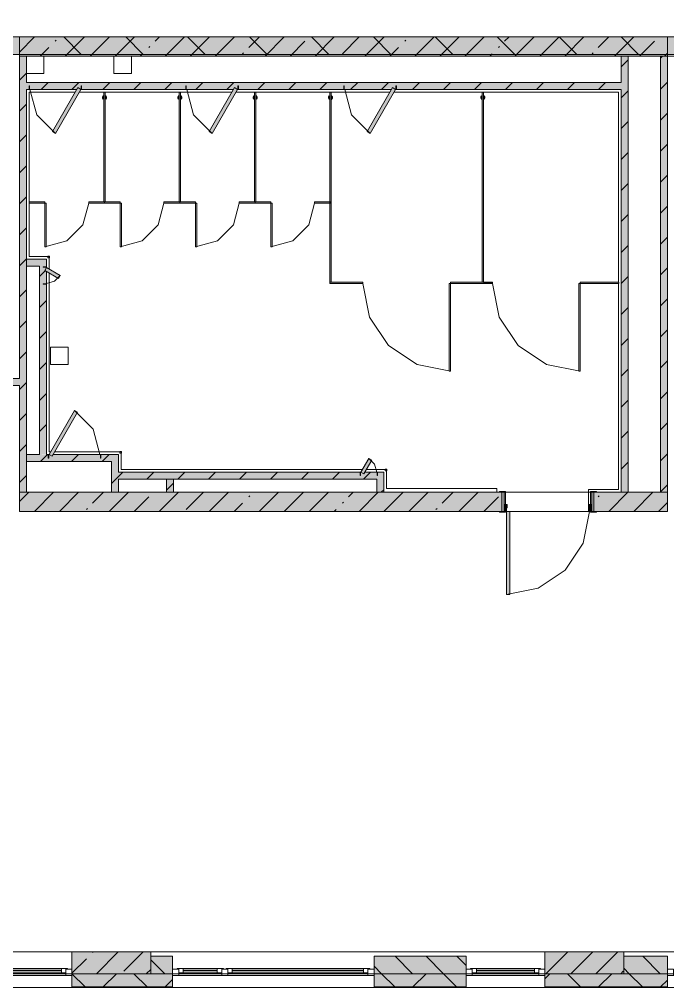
# Model space of a CAD drawing. Header units: millimetres. Extents: x -3817 to 677485, y -22715 to 103890.
# Drawn here: x 21412.5 to 21470.8, y -19605.9 to -19518.8 of the extents above; entities that cross this region are included whole.
import ezdxf

# ---------------------------------------------------------------- set-up
doc = ezdxf.new("R2010")
doc.units = ezdxf.units.MM
doc.layers.add('PDF _Геометрия', color=7, linetype='Continuous', true_color=0x1d1d1d)
doc.layers.add('PDF _Сплошная заливка', color=7, linetype='Continuous', true_color=0xffffff)

msp = doc.modelspace()

# ---------------------------------------------------------------- hatches: boundary and pattern name
at = {"layer": 'PDF _Сплошная заливка', "transparency": 33554559}
h = msp.add_hatch(color=256, dxfattribs=at)
h.paths.add_polyline_path([(21485.553, -19521.986), (21485.553, -19520.411), (21406.973, -19520.411), (21406.973, -19521.986), (21478.116, -19521.986)], flags=0)
h.paths.add_polyline_path([(21397.682, -19521.986), (21399.1, -19521.986), (21399.1, -19520.411), (21393.745, -19520.411), (21393.745, -19521.986)], flags=0)
for points in [[(21448.754, -19522.144), (21470.751, -19522.144), (21470.751, -19520.411), (21412.485, -19520.411), (21412.485, -19522.144), (21419.392, -19522.144)], [(21466.578, -19561.355), (21467.207, -19561.355), (21467.207, -19522.144), (21466.578, -19522.144), (21466.578, -19557.953)], [(21448.754, -19525.136), (21466.578, -19525.136), (21466.578, -19524.506), (21413.115, -19524.506), (21413.115, -19525.136), (21417.641, -19525.136), (21417.732, -19524.978), (21418.083, -19525.136), (21431.727, -19525.136), (21431.818, -19524.978), (21432.169, -19525.136), (21445.971, -19525.081), (21446.03, -19524.978), (21446.381, -19525.136)], [(21414.296, -19541.041), (21414.926, -19541.041), (21414.926, -19540.411), (21413.115, -19540.411), (21413.115, -19541.041)], [(21414.296, -19557.969), (21414.926, -19557.953), (21414.926, -19541.522), (21414.768, -19541.431), (21414.926, -19541.041), (21414.296, -19541.041), (21414.296, -19557.953)], [(21420.752, -19558.599), (21420.752, -19557.969), (21415.526, -19557.969), (21415.435, -19558.127), (21415.083, -19557.969), (21413.115, -19557.969), (21413.115, -19558.599), (21419.808, -19558.599)], [(21420.752, -19561.355), (21421.382, -19561.355), (21421.382, -19557.969), (21420.752, -19557.969), (21420.752, -19558.599)], [(21434.073, -19560.174), (21444.61, -19560.174), (21444.61, -19559.544), (21443.556, -19559.544), (21443.465, -19559.701), (21443.192, -19559.544), (21421.382, -19559.544), (21421.382, -19560.174)], [(21424.296, -19604.66), (21424.296, -19602.692), (21417.209, -19602.692), (21417.209, -19604.66), (21419.392, -19604.66)], [(21466.814, -19604.66), (21466.814, -19602.692), (21459.727, -19602.692), (21459.727, -19604.66), (21463.435, -19604.66)]]:
    msp.add_hatch(color=256, dxfattribs=at).paths.add_polyline_path(points)
h = msp.add_hatch(color=256, dxfattribs=at)
h.paths.add_polyline_path([(21407.21, -19551.749), (21412.485, -19551.749), (21412.485, -19551.119), (21406.973, -19551.119), (21406.973, -19551.749)], flags=0)
h.paths.add_polyline_path([(21395.32, -19551.749), (21399.493, -19551.749), (21399.493, -19551.119), (21395.32, -19551.119)], flags=0)
h = msp.add_hatch(color=256, dxfattribs=at)
h.paths.add_polyline_path([(21455.869, -19563.087), (21455.869, -19561.355), (21412.485, -19561.355), (21412.485, -19563.087), (21455.633, -19563.087)], flags=0)
h.paths.add_polyline_path([(21470.751, -19563.087), (21470.751, -19561.355), (21464.137, -19561.355), (21464.137, -19563.087), (21464.373, -19563.087)], flags=0)
h = msp.add_hatch(color=256, dxfattribs=at)
h.paths.add_polyline_path([(21470.751, -19604.66), (21470.751, -19603.086), (21466.814, -19603.086), (21466.814, -19604.66)], flags=0)
h.paths.add_polyline_path([(21452.641, -19604.66), (21452.641, -19603.086), (21444.374, -19603.086), (21444.374, -19604.66), (21448.754, -19604.66)], flags=0)
h.paths.add_polyline_path([(21485.457, -19604.66), (21487.285, -19604.66), (21487.285, -19603.086), (21484.923, -19603.086), (21484.923, -19604.66)], flags=0)
h.paths.add_polyline_path([(21388.864, -19604.66), (21395.95, -19604.66), (21395.95, -19603.086), (21388.864, -19603.086)], flags=0)
h.paths.add_polyline_path([(21360.668, -19604.66), (21367.605, -19604.66), (21367.605, -19603.086), (21359.337, -19603.086), (21359.337, -19604.66)], flags=0)
h.paths.add_polyline_path([(21341.228, -19604.66), (21341.228, -19603.086), (21339.259, -19603.086), (21339.259, -19604.66)], flags=0)
h.paths.add_polyline_path([(21403.036, -19604.66), (21410.123, -19604.66), (21410.123, -19603.086), (21403.036, -19603.086)], flags=0)
h.paths.add_polyline_path([(21426.264, -19604.66), (21426.264, -19603.086), (21424.296, -19603.086), (21424.296, -19604.66)], flags=0)
h.paths.add_polyline_path([(21331.306, -19604.66), (21332.173, -19604.66), (21332.173, -19603.086), (21325.086, -19603.086), (21325.086, -19604.66)], flags=0)
h.paths.add_polyline_path([(21295.56, -19604.66), (21303.827, -19604.66), (21303.827, -19603.086), (21295.56, -19603.086)], flags=0)
h.paths.add_polyline_path([(21255.01, -19604.66), (21261.309, -19604.66), (21261.309, -19603.086), (21255.01, -19603.086)], flags=0)
h.paths.add_polyline_path([(21275.482, -19604.66), (21277.45, -19604.66), (21277.45, -19603.086), (21275.482, -19603.086), (21275.482, -19603.428)], flags=0)
h = msp.add_hatch(color=256, dxfattribs=at)
h.paths.add_polyline_path([(21487.285, -19605.841), (21487.285, -19604.66), (21477.837, -19604.66), (21477.837, -19605.841), (21485.457, -19605.841)], flags=0)
h.paths.add_polyline_path([(21507.478, -19605.841), (21516.025, -19605.841), (21516.025, -19604.66), (21505.395, -19604.66), (21505.395, -19605.841)], flags=0)
h.paths.add_polyline_path([(21404.711, -19605.841), (21410.123, -19605.841), (21410.123, -19604.66), (21403.036, -19604.66), (21403.036, -19605.841)], flags=0)
h.paths.add_polyline_path([(21417.209, -19605.841), (21426.264, -19605.841), (21426.264, -19604.66), (21417.209, -19604.66)], flags=0)
h.paths.add_polyline_path([(21463.435, -19605.841), (21470.751, -19605.841), (21470.751, -19604.66), (21459.727, -19604.66), (21459.727, -19605.841)], flags=0)
h.paths.add_polyline_path([(21393.701, -19605.841), (21395.95, -19605.841), (21395.95, -19604.66), (21388.864, -19604.66), (21388.864, -19605.841), (21390.03, -19605.841)], flags=0)
h.paths.add_polyline_path([(21444.374, -19605.841), (21452.641, -19605.841), (21452.641, -19604.66), (21444.374, -19604.66)], flags=0)
h.paths.add_polyline_path([(21367.605, -19605.841), (21367.605, -19604.66), (21359.337, -19604.66), (21359.337, -19605.841), (21360.668, -19605.841)], flags=0)
h.paths.add_polyline_path([(21316.625, -19605.841), (21318, -19605.841), (21318, -19604.66), (21310.914, -19604.66), (21310.914, -19605.841)], flags=0)
h.paths.add_polyline_path([(21375.349, -19605.841), (21381.777, -19605.841), (21381.777, -19604.66), (21374.691, -19604.66), (21374.691, -19605.841)], flags=0)
h.paths.add_polyline_path([(21341.228, -19605.841), (21341.228, -19604.66), (21325.086, -19604.66), (21325.086, -19605.841), (21338.647, -19605.841)], flags=0)
h.paths.add_polyline_path([(21301.944, -19605.841), (21303.827, -19605.841), (21303.827, -19604.66), (21295.56, -19604.66), (21295.56, -19605.841)], flags=0)
h.paths.add_polyline_path([(21268.396, -19605.841), (21277.45, -19605.841), (21277.45, -19604.66), (21268.396, -19604.66)], flags=0)
h.paths.add_polyline_path([(21243.22, -19605.841), (21247.924, -19605.841), (21247.924, -19604.66), (21233.594, -19604.66), (21233.594, -19605.841)], flags=0)
h.paths.add_polyline_path([(21261.309, -19605.841), (21261.309, -19604.66), (21255.01, -19604.66), (21255.01, -19605.841), (21257.901, -19605.841)], flags=0)

# ---------------------------------------------------------------- linework, layer by layer
at = {"layer": 'PDF _Геометрия', "color": 253, "lineweight": 9, "true_color": 0xaaaaaa}
for points in [[(21407.21, -19520.411), (21485.388, -19520.411), (21485.388, -19518.837), (21485.388, -19520.411)], [(21407.21, -19551.119), (21412.485, -19551.119), (21412.485, -19521.986), (21407.21, -19521.986)], [(21499.49, -19521.642), (21499.49, -19522.144), (21470.751, -19522.144), (21470.751, -19563.087), (21464.373, -19563.087)], [(21470.751, -19522.144), (21485.553, -19522.144)], [(21413.438, -19525.136), (21414.049, -19527.419), (21415.721, -19529.09)], [(21427.524, -19525.136), (21428.136, -19527.419), (21429.807, -19529.09)], [(21441.736, -19525.136), (21442.348, -19527.419), (21444.019, -19529.09)], [(21414.926, -19542.576), (21415.634, -19542.386), (21416.153, -19541.867)], [(21463.822, -19563.087), (21456.578, -19563.087), (21463.664, -19563.087), (21463.664, -19561.111), (21466.333, -19561.111), (21466.333, -19542.592), (21466.333, -19561.111), (21463.664, -19561.111), (21463.664, -19561.355)], [(21455.397, -19563.087), (21455.633, -19563.087), (21412.485, -19563.087), (21412.485, -19551.749), (21407.21, -19551.749)], [(21419.729, -19557.969), (21419.117, -19555.686), (21417.445, -19554.014)], [(21444.61, -19559.544), (21444.42, -19558.835), (21443.901, -19558.316)], [(21463.743, -19563.087), (21463.174, -19565.95), (21461.552, -19568.376), (21459.125, -19569.998), (21456.263, -19570.567)], [(21417.209, -19602.692), (21424.296, -19602.692)], [(21459.727, -19602.692), (21466.814, -19602.692)]]:
    msp.add_lwpolyline(points, dxfattribs=at)
at = {"layer": 'PDF _Геометрия', "color": 7, "lineweight": 9}
for points in [[(21485.553, -19519.27), (21485.553, -19520.411), (21418.083, -19520.411), (21413.359, -19520.411), (21407.21, -19520.411)], [(21407.21, -19521.986), (21413.359, -19521.986), (21418.083, -19521.986), (21485.553, -19521.986), (21485.553, -19522.144), (21487.285, -19522.144), (21487.285, -19519.27)], [(21412.485, -19522.144), (21412.485, -19520.411), (21413.359, -19520.411), (21418.083, -19520.411), (21470.751, -19520.411), (21470.751, -19522.144), (21418.083, -19522.144), (21413.359, -19522.144), (21413.115, -19522.144), (21412.485, -19522.144), (21412.485, -19551.119), (21407.21, -19551.119)], [(21412.485, -19521.78), (21413.854, -19520.411)], [(21418.048, -19521.986), (21416.474, -19520.411)], [(21416.611, -19522.144), (21418.344, -19520.411)], [(21418.856, -19522.144), (21420.589, -19520.411)], [(21421.101, -19522.144), (21422.834, -19520.411)], [(21423.616, -19521.986), (21422.041, -19520.411)], [(21424.681, -19520.809), (21425.079, -19520.411)], [(21425.591, -19522.144), (21427.324, -19520.411)], [(21429.183, -19521.986), (21427.609, -19520.411)], [(21427.836, -19522.144), (21429.569, -19520.411)], [(21430.081, -19522.144), (21431.814, -19520.411)], [(21433.1, -19521.37), (21434.059, -19520.411)], [(21434.751, -19521.986), (21433.176, -19520.411)], [(21434.571, -19522.144), (21436.303, -19520.411)], [(21440.319, -19521.986), (21438.744, -19520.411)], [(21439.061, -19522.144), (21440.793, -19520.411)], [(21441.519, -19521.931), (21443.038, -19520.411)], [(21443.551, -19522.144), (21445.283, -19520.411)], [(21445.886, -19521.986), (21444.311, -19520.411)], [(21448.041, -19522.144), (21449.773, -19520.411)], [(21451.454, -19521.986), (21449.879, -19520.411)], [(21450.286, -19522.144), (21452.018, -19520.411)], [(21452.531, -19522.144), (21454.263, -19520.411)], [(21457.021, -19521.986), (21455.447, -19520.411)], [(21456.111, -19520.809), (21456.508, -19520.411)], [(21457.021, -19522.144), (21458.753, -19520.411)], [(21459.266, -19522.144), (21460.998, -19520.411)], [(21462.589, -19521.986), (21461.014, -19520.411)], [(21461.511, -19522.144), (21463.243, -19520.411)], [(21464.53, -19521.37), (21465.488, -19520.411)], [(21466.001, -19522.144), (21467.733, -19520.411)], [(21468.157, -19521.986), (21466.582, -19520.411)], [(21414.366, -19522.144), (21415.14, -19521.37)], [(21415.701, -19520.809), (21415.795, -19520.715)], [(21424.12, -19521.37), (21424.213, -19521.276)], [(21436.816, -19522.144), (21438.151, -19520.809)], [(21445.796, -19522.144), (21446.57, -19521.37)], [(21447.131, -19520.809), (21447.225, -19520.715)], [(21455.55, -19521.37), (21455.643, -19521.276)], [(21468.246, -19522.144), (21469.581, -19520.809)], [(21446.381, -19525.136), (21466.578, -19525.136), (21466.578, -19561.355), (21467.207, -19561.355), (21467.207, -19522.144), (21466.578, -19522.144), (21466.578, -19524.506), (21446.381, -19524.506), (21441.657, -19524.506), (21432.169, -19524.506), (21427.445, -19524.506), (21418.083, -19524.506), (21413.359, -19524.506), (21413.115, -19524.506), (21413.115, -19522.144), (21413.115, -19523.718)], [(21414.69, -19522.144), (21413.359, -19522.144)], [(21422.563, -19522.144), (21420.989, -19522.144)], [(21423.346, -19522.144), (21423.559, -19521.931)], [(21432.539, -19521.931), (21432.632, -19521.838)], [(21454.776, -19522.144), (21454.989, -19521.931)], [(21463.969, -19521.931), (21464.062, -19521.838)], [(21470.121, -19522.336), (21470.313, -19522.144)], [(21470.491, -19522.144), (21470.751, -19521.884)], [(21466.578, -19523.095), (21467.207, -19522.466)], [(21412.485, -19524.296), (21413.115, -19523.666)], [(21414.429, -19525.136), (21415.059, -19524.506)], [(21417.213, -19525.136), (21417.843, -19524.506)], [(21419.997, -19525.136), (21420.627, -19524.506)], [(21422.781, -19525.136), (21423.41, -19524.506)], [(21425.564, -19525.136), (21426.194, -19524.506)], [(21428.348, -19525.136), (21428.978, -19524.506)], [(21431.132, -19525.136), (21431.762, -19524.506)], [(21433.916, -19525.136), (21434.546, -19524.506)], [(21436.699, -19525.136), (21437.329, -19524.506)], [(21439.483, -19525.136), (21440.113, -19524.506)], [(21442.267, -19525.136), (21442.897, -19524.506)], [(21445.051, -19525.136), (21445.681, -19524.506)], [(21447.835, -19525.136), (21448.465, -19524.506)], [(21450.618, -19525.136), (21451.248, -19524.506)], [(21453.402, -19525.136), (21454.032, -19524.506)], [(21456.186, -19525.136), (21456.816, -19524.506)], [(21458.97, -19525.136), (21459.6, -19524.506)], [(21461.754, -19525.136), (21462.383, -19524.506)], [(21464.537, -19525.136), (21465.167, -19524.506)], [(21470.121, -19525.12), (21470.751, -19524.49)], [(21407.21, -19551.749), (21412.485, -19551.749), (21412.485, -19561.355), (21413.115, -19561.355), (21413.115, -19525.136), (21413.359, -19525.136), (21417.641, -19525.136)], [(21418.083, -19525.136), (21427.445, -19525.136), (21431.727, -19525.136)], [(21420.016, -19525.693), (21419.946, -19525.79), (21419.946, -19525.91), (21420.016, -19526.006)], [(21420.046, -19525.766), (21420.012, -19525.85), (21420.046, -19525.934)], [(21420.214, -19525.934), (21420.249, -19525.85), (21420.214, -19525.766)], [(21420.244, -19526.006), (21420.315, -19525.91), (21420.315, -19525.79), (21420.244, -19525.693)], [(21426.788, -19525.693), (21426.717, -19525.79), (21426.717, -19525.91), (21426.788, -19526.006)], [(21426.818, -19525.766), (21426.783, -19525.85), (21426.818, -19525.934)], [(21426.986, -19525.934), (21427.02, -19525.85), (21426.986, -19525.766)], [(21427.016, -19526.006), (21427.086, -19525.91), (21427.086, -19525.79), (21427.016, -19525.693)], [(21432.169, -19525.136), (21441.657, -19525.136), (21445.939, -19525.136)], [(21433.559, -19525.693), (21433.489, -19525.79), (21433.489, -19525.91), (21433.559, -19526.006)], [(21433.589, -19525.766), (21433.554, -19525.85), (21433.589, -19525.934)], [(21433.757, -19525.934), (21433.792, -19525.85), (21433.757, -19525.766)], [(21433.787, -19526.006), (21433.857, -19525.91), (21433.857, -19525.79), (21433.787, -19525.693)], [(21440.331, -19525.717), (21440.26, -19525.814), (21440.26, -19525.934), (21440.331, -19526.031)], [(21440.361, -19525.79), (21440.326, -19525.874), (21440.361, -19525.958)], [(21440.528, -19525.958), (21440.563, -19525.874), (21440.528, -19525.79)], [(21440.558, -19526.031), (21440.629, -19525.934), (21440.629, -19525.814), (21440.558, -19525.717)], [(21454.035, -19525.717), (21453.965, -19525.814), (21453.965, -19525.934), (21454.035, -19526.031)], [(21454.065, -19525.79), (21454.03, -19525.874), (21454.065, -19525.958)], [(21454.233, -19525.958), (21454.267, -19525.874), (21454.233, -19525.79)], [(21454.263, -19526.031), (21454.333, -19525.934), (21454.333, -19525.814), (21454.263, -19525.717)], [(21466.578, -19525.879), (21467.207, -19525.249)], [(21412.485, -19527.08), (21413.115, -19526.45)], [(21470.121, -19527.904), (21470.751, -19527.274)], [(21466.578, -19528.663), (21467.207, -19528.033)], [(21412.485, -19529.864), (21413.115, -19529.234)], [(21470.121, -19530.687), (21470.751, -19530.057)], [(21466.578, -19531.447), (21467.207, -19530.817)], [(21412.485, -19532.647), (21413.115, -19532.018)], [(21466.578, -19534.231), (21467.207, -19533.601)], [(21470.121, -19533.471), (21470.751, -19532.841)], [(21412.485, -19535.431), (21413.115, -19534.801)], [(21414.776, -19539.293), (21414.776, -19535.356), (21414.902, -19535.356), (21414.902, -19539.293), (21414.776, -19539.293), (21416.745, -19538.765), (21418.186, -19537.324), (21418.713, -19535.356)], [(21421.548, -19539.293), (21421.548, -19535.356), (21421.674, -19535.356), (21421.674, -19539.293), (21421.548, -19539.293), (21423.516, -19538.765), (21424.957, -19537.324), (21425.484, -19535.356)], [(21428.319, -19539.293), (21428.319, -19535.356), (21428.445, -19535.356), (21428.445, -19539.293), (21428.319, -19539.293), (21430.287, -19538.765), (21431.728, -19537.324), (21432.256, -19535.356)], [(21435.09, -19539.293), (21435.09, -19535.356), (21435.216, -19535.356), (21435.216, -19539.293), (21435.09, -19539.293), (21437.059, -19538.765), (21438.5, -19537.324), (21439.027, -19535.356)], [(21470.121, -19536.255), (21470.751, -19535.625)], [(21466.578, -19537.014), (21467.207, -19536.384)], [(21412.485, -19538.215), (21413.115, -19537.585)], [(21470.121, -19539.039), (21470.751, -19538.409)], [(21466.578, -19539.798), (21467.207, -19539.168)], [(21412.485, -19540.999), (21413.115, -19540.369)], [(21414.926, -19541.159), (21414.926, -19541.041), (21414.926, -19540.411), (21413.115, -19540.411), (21413.115, -19541.041), (21414.296, -19541.041), (21414.296, -19557.969), (21413.115, -19557.969), (21413.115, -19558.599), (21415.083, -19558.599), (21419.808, -19558.599), (21420.752, -19558.599), (21420.752, -19561.355), (21421.382, -19561.355), (21421.382, -19560.174), (21444.61, -19560.174), (21444.61, -19561.355), (21445.24, -19561.355), (21445.24, -19559.544), (21444.61, -19559.544), (21443.556, -19559.544), (21444.61, -19559.544)], [(21414.296, -19542.655), (21414.296, -19541.08)], [(21414.296, -19541.972), (21414.811, -19541.456)], [(21470.121, -19541.822), (21470.751, -19541.193)], [(21415.083, -19557.969), (21414.926, -19557.969), (21414.926, -19541.522), (21414.926, -19542.655)], [(21466.578, -19542.582), (21467.207, -19541.952)], [(21412.485, -19543.783), (21413.115, -19543.153)], [(21443.374, -19542.592), (21443.973, -19545.605), (21445.68, -19548.159), (21448.234, -19549.866), (21451.247, -19550.465), (21451.121, -19550.465), (21451.121, -19542.592), (21451.247, -19542.592), (21451.247, -19550.465)], [(21455.027, -19542.592), (21455.626, -19545.605), (21457.333, -19548.159), (21459.887, -19549.866), (21462.9, -19550.465), (21462.774, -19550.465), (21462.774, -19542.592), (21462.9, -19542.592), (21462.9, -19550.465)], [(21470.121, -19544.606), (21470.751, -19543.976)], [(21414.296, -19544.755), (21414.926, -19544.125)], [(21466.578, -19545.366), (21467.207, -19544.736)], [(21412.485, -19546.566), (21413.115, -19545.936)], [(21414.296, -19547.539), (21414.926, -19546.909)], [(21466.578, -19548.149), (21467.207, -19547.52)], [(21470.121, -19547.39), (21470.751, -19546.76)], [(21412.485, -19549.35), (21413.115, -19548.72)], [(21414.296, -19550.323), (21414.926, -19549.693)], [(21470.121, -19550.174), (21470.751, -19549.544)], [(21466.578, -19550.933), (21467.207, -19550.303)], [(21412.485, -19552.134), (21413.115, -19551.504)], [(21414.296, -19553.107), (21414.926, -19552.477)], [(21470.121, -19552.958), (21470.751, -19552.328)], [(21466.578, -19553.717), (21467.207, -19553.087)], [(21412.485, -19554.918), (21413.115, -19554.288)], [(21414.296, -19555.891), (21414.926, -19555.261)], [(21470.121, -19555.741), (21470.751, -19555.112)], [(21466.578, -19556.501), (21467.207, -19555.871)], [(21412.485, -19557.701), (21413.115, -19557.072)], [(21414.371, -19558.599), (21415.001, -19557.969)], [(21443.192, -19559.544), (21421.382, -19559.544), (21421.382, -19557.969), (21420.752, -19557.969), (21419.808, -19557.969), (21415.526, -19557.969)], [(21417.155, -19558.599), (21417.785, -19557.969)], [(21419.939, -19558.599), (21420.569, -19557.969)], [(21470.121, -19558.525), (21470.751, -19557.895)], [(21466.578, -19559.285), (21467.207, -19558.655)], [(21420.752, -19560.569), (21421.382, -19559.939), (21421.778, -19559.544)], [(21423.932, -19560.174), (21424.562, -19559.544)], [(21426.715, -19560.174), (21427.345, -19559.544)], [(21429.499, -19560.174), (21430.129, -19559.544)], [(21432.283, -19560.174), (21432.913, -19559.544)], [(21435.067, -19560.174), (21435.697, -19559.544)], [(21437.851, -19560.174), (21438.48, -19559.544)], [(21440.634, -19560.174), (21441.264, -19559.544)], [(21443.418, -19560.174), (21444.048, -19559.544)], [(21412.485, -19560.485), (21413.115, -19559.855)], [(21425.713, -19561.176), (21426.343, -19560.546)], [(21444.61, -19560.174), (21443.114, -19560.174)], [(21412.485, -19562.19), (21413.32, -19561.355)], [(21412.485, -19561.355), (21412.485, -19563.087), (21455.633, -19563.087)], [(21455.633, -19561.355), (21413.115, -19561.355)], [(21413.833, -19563.087), (21415.565, -19561.355)], [(21416.078, -19563.087), (21417.81, -19561.355)], [(21419.069, -19562.341), (21420.055, -19561.355)], [(21420.568, -19563.087), (21422.3, -19561.355)], [(21425.058, -19563.087), (21426.79, -19561.355)], [(21427.488, -19562.902), (21429.035, -19561.355)], [(21429.548, -19563.087), (21431.28, -19561.355)], [(21434.038, -19563.087), (21435.77, -19561.355)], [(21436.283, -19563.087), (21438.015, -19561.355)], [(21438.528, -19563.087), (21440.26, -19561.355)], [(21442.08, -19561.779), (21442.505, -19561.355)], [(21443.018, -19563.087), (21444.75, -19561.355)], [(21445.021, -19561.355), (21445.24, -19561.136)], [(21445.262, -19563.087), (21446.995, -19561.355)], [(21447.507, -19563.087), (21449.24, -19561.355)], [(21450.499, -19562.341), (21451.485, -19561.355)], [(21451.997, -19563.087), (21453.73, -19561.355)], [(21455.869, -19563.087), (21455.869, -19561.355)], [(21456.184, -19561.355), (21463.822, -19561.355)], [(21464.137, -19561.355), (21464.137, -19563.087)], [(21464.373, -19563.087), (21470.751, -19563.087), (21470.751, -19561.355), (21470.121, -19561.355), (21467.207, -19561.355)], [(21466.578, -19561.355), (21464.373, -19561.355)], [(21465.467, -19563.087), (21467.2, -19561.355)], [(21467.712, -19563.087), (21469.445, -19561.355)], [(21470.121, -19561.309), (21470.751, -19560.679)], [(21422.813, -19563.087), (21424.12, -19561.779)], [(21431.793, -19563.087), (21432.539, -19562.341)], [(21433.1, -19561.779), (21433.193, -19561.686)], [(21441.519, -19562.341), (21441.612, -19562.247)], [(21454.242, -19563.087), (21455.55, -19561.779)], [(21464.53, -19561.779), (21464.623, -19561.686)], [(21469.957, -19563.087), (21470.751, -19562.294)], [(21418.508, -19562.902), (21418.601, -19562.809)], [(21440.773, -19563.087), (21440.958, -19562.902)], [(21449.937, -19562.902), (21450.031, -19562.809)], [(21463.822, -19563.087), (21456.578, -19563.087)], [(21503.033, -19605.904), (21505.395, -19605.904), (21505.395, -19604.66), (21487.285, -19604.66), (21505.395, -19604.66), (21505.395, -19602.692), (21395.486, -19602.692), (21395.478, -19602.692), (21395.32, -19602.692)], [(21406.186, -19605.904), (21410.123, -19605.904), (21406.186, -19605.904), (21410.123, -19605.904), (21410.123, -19604.66), (21410.123, -19603.086), (21403.036, -19603.086), (21403.036, -19604.66), (21410.123, -19604.66), (21410.123, -19605.904), (21403.036, -19605.904), (21403.036, -19604.66), (21410.123, -19604.66), (21417.209, -19604.66), (21410.123, -19604.66)], [(21426.264, -19605.904), (21444.374, -19605.904), (21444.374, -19604.66), (21426.264, -19604.66), (21424.296, -19604.66), (21426.264, -19604.66), (21426.264, -19605.904), (21417.209, -19605.904), (21417.209, -19604.66), (21424.296, -19604.66), (21424.296, -19603.086), (21426.264, -19603.086), (21426.264, -19604.66), (21426.264, -19605.904), (21428.626, -19605.904)], [(21417.209, -19604.61), (21418.508, -19603.312)], [(21419.069, -19602.75), (21419.128, -19602.692)], [(21419.404, -19604.66), (21421.373, -19602.692)], [(21421.875, -19604.434), (21423.617, -19602.692)], [(21448.704, -19605.904), (21452.641, -19605.904), (21448.704, -19605.904), (21452.641, -19605.904), (21452.641, -19604.66), (21452.641, -19603.086), (21444.374, -19603.086), (21444.374, -19604.66), (21452.641, -19604.66), (21452.641, -19605.904), (21444.374, -19605.904), (21444.374, -19604.66), (21452.641, -19604.66), (21459.727, -19604.66), (21452.641, -19604.66)], [(21447.831, -19604.66), (21446.256, -19603.086)], [(21451.795, -19605.841), (21450.614, -19604.66), (21449.04, -19603.086)], [(21452.641, -19603.903), (21451.823, -19603.086)], [(21459.814, -19604.66), (21461.782, -19602.692)], [(21462.059, -19604.66), (21464.027, -19602.692)], [(21464.304, -19604.66), (21466.272, -19602.692)], [(21470.101, -19604.66), (21468.526, -19603.086)], [(21410.516, -19604.172), (21416.815, -19604.172)], [(21416.264, -19604.172), (21416.264, -19604.566)], [(21425.56, -19604.66), (21424.296, -19603.396)], [(21426.658, -19604.172), (21430.831, -19604.172)], [(21427.209, -19604.172), (21427.209, -19604.566)], [(21430.28, -19604.172), (21430.28, -19604.566)], [(21431.067, -19604.172), (21443.98, -19604.172)], [(21431.618, -19604.172), (21431.618, -19604.566)], [(21443.429, -19604.172), (21443.429, -19604.566)], [(21446.228, -19605.841), (21445.047, -19604.66), (21444.374, -19603.987)], [(21453.035, -19604.172), (21459.334, -19604.172)], [(21453.586, -19604.172), (21453.586, -19604.566)], [(21458.782, -19604.172), (21458.782, -19604.566)], [(21468.498, -19605.841), (21467.317, -19604.66), (21466.814, -19604.157)], [(21410.123, -19604.802), (21417.209, -19604.802)], [(21411.068, -19604.33), (21416.264, -19604.33)], [(21416.264, -19604.408), (21411.068, -19604.408)], [(21417.209, -19605.904), (21412.485, -19605.904), (21417.209, -19605.904), (21417.209, -19604.66)], [(21417.209, -19604.251), (21416.658, -19604.251)], [(21418.39, -19605.841), (21417.209, -19604.66)], [(21420.021, -19605.841), (21421.202, -19604.66)], [(21423.958, -19605.841), (21422.777, -19604.66)], [(21423.894, -19604.66), (21424.296, -19604.259)], [(21426.733, -19604.251), (21426.264, -19604.251)], [(21444.374, -19604.66), (21426.264, -19604.66)], [(21426.264, -19604.802), (21444.374, -19604.802)], [(21443.822, -19604.802), (21426.815, -19604.802)], [(21427.209, -19604.33), (21430.28, -19604.33)], [(21430.28, -19604.408), (21427.209, -19604.408)], [(21431.618, -19604.33), (21443.429, -19604.33)], [(21443.429, -19604.408), (21431.618, -19604.408)], [(21444.374, -19604.251), (21443.822, -19604.251)], [(21447.859, -19605.841), (21449.04, -19604.66)], [(21453.192, -19604.251), (21452.641, -19604.251)], [(21452.641, -19604.802), (21459.727, -19604.802)], [(21453.586, -19604.33), (21458.782, -19604.33)], [(21458.782, -19604.408), (21453.586, -19604.408)], [(21459.727, -19605.904), (21455.003, -19605.904), (21459.727, -19605.904), (21459.727, -19604.66)], [(21459.727, -19604.251), (21459.176, -19604.251)], [(21459.727, -19605.108), (21460.175, -19604.66)], [(21462.931, -19605.841), (21461.75, -19604.66)], [(21464.561, -19605.841), (21465.742, -19604.66)], [(21466.549, -19604.66), (21466.775, -19604.434)], [(21471.302, -19604.251), (21470.751, -19604.251)], [(21475.487, -19605.904), (21477.837, -19605.904), (21477.837, -19604.66), (21470.751, -19604.66), (21470.751, -19605.904), (21477.837, -19605.904)], [(21477.837, -19604.66), (21470.751, -19604.66)], [(21470.751, -19604.802), (21477.837, -19604.802)], [(21412.485, -19605.904), (21416.658, -19605.904), (21417.209, -19605.904), (21410.123, -19605.904)], [(21417.209, -19605.841), (21426.264, -19605.841)], [(21417.209, -19605.865), (21426.264, -19605.865)], [(21425.588, -19605.841), (21426.264, -19605.166)], [(21430.988, -19605.904), (21433.35, -19605.904)], [(21446.342, -19605.904), (21442.169, -19605.904), (21441.618, -19605.904), (21446.342, -19605.904), (21441.618, -19605.904)], [(21444.374, -19605.841), (21452.641, -19605.841)], [(21444.374, -19605.865), (21452.641, -19605.865)], [(21446.578, -19605.904), (21446.027, -19605.904)], [(21455.003, -19605.904), (21459.176, -19605.904), (21459.727, -19605.904), (21452.641, -19605.904)], [(21459.727, -19605.841), (21470.751, -19605.841)], [(21459.727, -19605.865), (21470.751, -19605.865)], [(21470.129, -19605.841), (21470.751, -19605.22)]]:
    msp.add_lwpolyline(points, dxfattribs=at)
at = {"layer": 'PDF _Геометрия', "color": 253, "lineweight": 9, "true_color": 0xaaaaaa}
for points in [[(21414.69, -19522.144), (21414.69, -19523.718), (21413.115, -19523.718), (21413.115, -19522.144), (21413.115, -19523.718), (21414.69, -19523.718), (21414.69, -19522.144), (21413.359, -19522.144)], [(21422.563, -19523.718), (21422.563, -19522.144), (21420.989, -19522.144), (21420.989, -19523.718)], [(21422.563, -19522.144), (21422.563, -19523.718), (21420.989, -19523.718), (21420.989, -19522.144)], [(21413.398, -19524.821), (21413.359, -19524.821), (21413.359, -19525.136), (21413.398, -19525.136)], [(21418.044, -19524.821), (21418.044, -19525.136), (21418.083, -19525.136), (21418.083, -19524.821)], [(21427.484, -19524.821), (21427.445, -19524.821), (21427.445, -19525.136), (21427.484, -19525.136)], [(21432.13, -19524.821), (21432.13, -19525.136), (21432.169, -19525.136), (21432.169, -19524.821)], [(21441.696, -19524.821), (21441.657, -19524.821), (21441.657, -19525.136), (21441.696, -19525.136)], [(21446.342, -19524.821), (21446.342, -19525.136), (21446.381, -19525.136), (21446.381, -19524.821)], [(21415.17, -19541.3), (21415.17, -19540.167), (21413.359, -19540.167), (21413.359, -19525.38), (21417.5, -19525.38), (21413.359, -19525.38), (21413.359, -19540.167), (21415.17, -19540.167)], [(21415.721, -19529.09), (21418.004, -19525.136), (21417.732, -19524.978), (21415.448, -19528.933)], [(21417.863, -19525.38), (21431.586, -19525.38)], [(21429.807, -19529.09), (21432.091, -19525.136), (21431.818, -19524.978), (21429.534, -19528.933)], [(21431.95, -19525.38), (21445.798, -19525.38)], [(21444.019, -19529.09), (21446.303, -19525.136), (21446.03, -19524.978), (21443.746, -19528.933)], [(21466.333, -19525.38), (21446.162, -19525.38), (21466.333, -19525.38), (21466.333, -19542.466)], [(21414.611, -19541.119), (21414.926, -19541.119), (21414.926, -19541.08), (21414.611, -19541.08)], [(21416.153, -19541.867), (21414.926, -19541.159), (21414.768, -19541.431), (21415.996, -19542.14)], [(21415.303, -19557.725), (21415.17, -19557.725), (21415.17, -19541.663), (21415.17, -19557.725)], [(21414.611, -19542.615), (21414.611, -19542.655), (21414.926, -19542.655), (21414.926, -19542.615)], [(21415.291, -19549.881), (21416.866, -19549.881), (21416.866, -19548.307), (21415.291, -19548.307)], [(21415.291, -19549.881), (21415.291, -19548.307), (21416.866, -19548.307), (21416.866, -19549.881)], [(21417.445, -19554.014), (21415.162, -19557.969), (21415.435, -19558.127), (21417.718, -19554.172)], [(21415.123, -19558.284), (21415.123, -19557.969), (21415.083, -19557.969), (21415.083, -19558.284)], [(21443.333, -19559.3), (21421.626, -19559.3), (21421.626, -19557.725), (21415.667, -19557.725), (21421.626, -19557.725), (21421.626, -19559.3)], [(21419.768, -19558.284), (21419.808, -19558.284), (21419.808, -19557.969), (21419.768, -19557.969)], [(21443.901, -19558.316), (21443.192, -19559.544), (21443.465, -19559.701), (21444.174, -19558.474)], [(21443.153, -19559.859), (21443.153, -19559.544), (21443.114, -19559.544), (21443.114, -19559.859)], [(21455.397, -19561.355), (21455.397, -19561.032), (21445.484, -19561.032), (21445.484, -19559.3), (21443.697, -19559.3), (21445.484, -19559.3), (21445.484, -19561.032), (21455.397, -19561.032)], [(21444.649, -19559.859), (21444.689, -19559.859), (21444.689, -19559.544), (21444.649, -19559.544)], [(21456.184, -19561.292), (21455.633, -19561.292), (21455.633, -19561.355), (21456.184, -19561.355)], [(21456.066, -19561.355), (21455.869, -19561.355), (21455.869, -19563.087), (21456.066, -19563.087)], [(21456.184, -19561.355), (21456.066, -19561.355), (21456.066, -19562.457), (21456.184, -19562.457)], [(21463.822, -19561.292), (21463.822, -19561.355), (21464.373, -19561.355), (21464.373, -19561.292)], [(21463.822, -19561.355), (21463.822, -19562.457), (21463.94, -19562.457), (21463.94, -19561.355)], [(21463.94, -19561.355), (21463.94, -19563.087), (21464.137, -19563.087), (21464.137, -19561.355)], [(21456.184, -19563.087), (21455.633, -19563.087), (21455.633, -19563.15), (21456.184, -19563.15)], [(21456.263, -19563.087), (21456.263, -19562.772), (21456.342, -19562.772), (21456.342, -19562.457), (21456.066, -19562.457), (21456.066, -19563.087)], [(21456.184, -19563.079), (21456.066, -19563.079), (21456.066, -19563.087), (21456.184, -19563.087)], [(21456.263, -19570.567), (21456.578, -19570.567), (21456.578, -19563.087), (21456.263, -19563.087)], [(21463.743, -19563.087), (21463.94, -19563.087), (21463.94, -19562.457), (21463.664, -19562.457), (21463.664, -19562.772), (21463.743, -19562.772)], [(21463.822, -19563.079), (21463.822, -19563.087), (21463.94, -19563.087), (21463.94, -19563.079)], [(21463.822, -19563.087), (21463.822, -19563.15), (21464.373, -19563.15), (21464.373, -19563.087)]]:
    msp.add_lwpolyline(points, close=True, dxfattribs=at)
at = {"layer": 'PDF _Геометрия', "color": 7, "lineweight": 9}
for points in [[(21470.751, -19561.355), (21470.751, -19522.144), (21470.121, -19522.144), (21470.121, -19561.355)], [(21420.032, -19525.948), (21419.992, -19525.85), (21420.032, -19525.752), (21419.992, -19525.85)], [(21420.067, -19525.749), (21420.012, -19525.839), (21420.05, -19525.937), (21420.067, -19525.95)], [(21420.067, -19525.388), (21420.067, -19535.23), (21420.193, -19535.23), (21420.193, -19525.388)], [(21420.193, -19525.95), (21420.248, -19525.86), (21420.21, -19525.762), (21420.193, -19525.749)], [(21420.228, -19525.752), (21420.269, -19525.85), (21420.228, -19525.948), (21420.269, -19525.85)], [(21426.804, -19525.948), (21426.763, -19525.85), (21426.804, -19525.752), (21426.763, -19525.85)], [(21426.839, -19525.749), (21426.784, -19525.839), (21426.822, -19525.937), (21426.839, -19525.95)], [(21426.839, -19525.388), (21426.839, -19535.23), (21426.965, -19535.23), (21426.965, -19525.388)], [(21426.965, -19525.95), (21427.02, -19525.86), (21426.982, -19525.762), (21426.965, -19525.749)], [(21427, -19525.752), (21427.04, -19525.85), (21427, -19525.948), (21427.04, -19525.85)], [(21433.575, -19525.948), (21433.535, -19525.85), (21433.575, -19525.752), (21433.535, -19525.85)], [(21433.61, -19525.749), (21433.555, -19525.839), (21433.593, -19525.937), (21433.61, -19525.95)], [(21433.61, -19525.388), (21433.61, -19535.23), (21433.736, -19535.23), (21433.736, -19525.388)], [(21433.736, -19525.95), (21433.791, -19525.86), (21433.753, -19525.762), (21433.736, -19525.749)], [(21433.771, -19525.752), (21433.812, -19525.85), (21433.771, -19525.948), (21433.812, -19525.85)], [(21440.347, -19525.972), (21440.306, -19525.874), (21440.347, -19525.776), (21440.306, -19525.874)], [(21440.382, -19525.773), (21440.326, -19525.863), (21440.364, -19525.961), (21440.382, -19525.974)], [(21440.382, -19525.38), (21440.382, -19542.466), (21440.508, -19542.466), (21440.508, -19525.38)], [(21440.508, -19525.974), (21440.563, -19525.885), (21440.525, -19525.786), (21440.508, -19525.773)], [(21440.542, -19525.776), (21440.583, -19525.874), (21440.542, -19525.972), (21440.583, -19525.874)], [(21454.051, -19525.972), (21454.01, -19525.874), (21454.051, -19525.776), (21454.01, -19525.874)], [(21454.086, -19525.773), (21454.031, -19525.863), (21454.069, -19525.961), (21454.086, -19525.974)], [(21454.086, -19525.38), (21454.086, -19542.466), (21454.212, -19542.466), (21454.212, -19525.38)], [(21454.212, -19525.974), (21454.267, -19525.885), (21454.229, -19525.786), (21454.212, -19525.773)], [(21454.247, -19525.776), (21454.287, -19525.874), (21454.247, -19525.972), (21454.287, -19525.874)], [(21413.359, -19535.356), (21414.776, -19535.356), (21414.776, -19535.23), (21413.359, -19535.23)], [(21418.713, -19535.356), (21420.13, -19535.356), (21420.13, -19535.23), (21418.713, -19535.23)], [(21420.13, -19535.356), (21421.548, -19535.356), (21421.548, -19535.23), (21420.13, -19535.23)], [(21425.484, -19535.356), (21426.902, -19535.356), (21426.902, -19535.23), (21425.484, -19535.23)], [(21426.902, -19535.356), (21428.319, -19535.356), (21428.319, -19535.23), (21426.902, -19535.23)], [(21432.256, -19535.356), (21433.673, -19535.356), (21433.673, -19535.23), (21432.256, -19535.23)], [(21433.673, -19535.356), (21435.09, -19535.356), (21435.09, -19535.23), (21433.673, -19535.23)], [(21439.027, -19535.356), (21440.445, -19535.356), (21440.445, -19535.23), (21439.027, -19535.23)], [(21415.048, -19540.131), (21415.048, -19540.285), (21415.205, -19540.285), (21415.205, -19540.131)], [(21440.382, -19542.592), (21443.374, -19542.592), (21443.374, -19542.466), (21440.382, -19542.466)], [(21451.247, -19542.592), (21454.239, -19542.592), (21454.239, -19542.466), (21451.247, -19542.466)], [(21454.239, -19542.592), (21455.027, -19542.592), (21455.027, -19542.466), (21454.239, -19542.466)], [(21462.9, -19542.592), (21466.365, -19542.592), (21466.365, -19542.466), (21462.9, -19542.466)], [(21421.504, -19557.69), (21421.504, -19557.843), (21421.662, -19557.843), (21421.662, -19557.69)], [(21445.362, -19559.272), (21445.362, -19559.426), (21445.519, -19559.426), (21445.519, -19559.272)], [(21426.343, -19561.355), (21426.343, -19560.174), (21425.713, -19560.174), (21425.713, -19561.355)], [(21424.296, -19604.66), (21424.296, -19603.086), (21424.296, -19602.692), (21417.209, -19602.692), (21417.209, -19604.66)], [(21466.814, -19604.66), (21466.814, -19603.086), (21466.814, -19602.692), (21459.727, -19602.692), (21459.727, -19604.66)], [(21466.814, -19604.66), (21470.751, -19604.66), (21470.751, -19603.086), (21466.814, -19603.086)], [(21416.815, -19604.172), (21410.516, -19604.172), (21410.516, -19604.251), (21410.674, -19604.251), (21410.674, -19604.566), (21416.658, -19604.566), (21416.658, -19604.251), (21416.815, -19604.251)], [(21430.831, -19604.172), (21426.658, -19604.172), (21426.658, -19604.251), (21426.815, -19604.251), (21426.815, -19604.566), (21430.673, -19604.566), (21430.673, -19604.251), (21430.831, -19604.251)], [(21443.98, -19604.172), (21431.067, -19604.172), (21431.067, -19604.251), (21431.224, -19604.251), (21431.224, -19604.566), (21443.822, -19604.566), (21443.822, -19604.251), (21443.98, -19604.251)], [(21459.334, -19604.172), (21453.035, -19604.172), (21453.035, -19604.251), (21453.192, -19604.251), (21453.192, -19604.566), (21459.176, -19604.566), (21459.176, -19604.251), (21459.334, -19604.251)], [(21416.658, -19604.802), (21416.658, -19604.251), (21417.209, -19604.251), (21417.209, -19604.802)], [(21426.264, -19604.802), (21426.264, -19604.251), (21426.815, -19604.251), (21426.815, -19604.802)], [(21430.673, -19604.802), (21430.673, -19604.251), (21431.224, -19604.251), (21431.224, -19604.802)], [(21430.673, -19604.251), (21431.224, -19604.251)], [(21443.822, -19604.802), (21443.822, -19604.251), (21444.374, -19604.251), (21444.374, -19604.802)], [(21452.641, -19604.802), (21452.641, -19604.251), (21453.192, -19604.251), (21453.192, -19604.802)], [(21459.176, -19604.802), (21459.176, -19604.251), (21459.727, -19604.251), (21459.727, -19604.802)], [(21466.814, -19604.66), (21459.727, -19604.66), (21459.727, -19605.904), (21470.751, -19605.904), (21470.751, -19604.66)], [(21470.751, -19604.802), (21470.751, -19604.251), (21471.302, -19604.251), (21471.302, -19604.802)]]:
    msp.add_lwpolyline(points, close=True, dxfattribs=at)
at = {"layer": 'PDF _Сплошная заливка', "lineweight": 60, "transparency": 33554559}
for points in [[(21413.115, -19561.355), (21413.115, -19522.144), (21412.485, -19561.355), (21412.485, -19522.144)], [(21470.751, -19561.355), (21470.751, -19522.144), (21470.121, -19561.355), (21470.121, -19522.144)], [(21445.24, -19561.355), (21445.24, -19559.544), (21444.61, -19561.355), (21444.61, -19559.544)], [(21426.343, -19561.355), (21426.343, -19560.174), (21425.713, -19561.355), (21425.713, -19560.174)]]:
    msp.add_solid(points, dxfattribs=at)
at = {"layer": 'PDF _Сплошная заливка', "color": 254, "lineweight": 60, "true_color": 0xe2e2e2, "transparency": 33554559}
for points in [[(21415.721, -19529.09), (21418.004, -19525.136), (21415.448, -19528.933), (21417.732, -19524.978)], [(21429.807, -19529.09), (21432.091, -19525.136), (21429.534, -19528.933), (21431.818, -19524.978)], [(21444.019, -19529.09), (21446.303, -19525.136), (21443.746, -19528.933), (21446.03, -19524.978)], [(21415.996, -19542.14), (21416.153, -19541.867), (21414.768, -19541.431), (21414.926, -19541.159)], [(21415.435, -19558.127), (21417.718, -19554.172), (21415.162, -19557.969), (21417.445, -19554.014)], [(21443.465, -19559.701), (21444.174, -19558.474), (21443.192, -19559.544), (21443.901, -19558.316)], [(21456.066, -19562.457), (21456.184, -19562.457), (21456.066, -19561.355), (21456.184, -19561.355)], [(21464.373, -19561.355), (21464.373, -19561.292), (21463.822, -19561.355)], [(21463.822, -19562.457), (21463.94, -19562.457), (21463.822, -19561.355), (21463.94, -19561.355)], [(21456.263, -19563.087), (21456.342, -19562.457), (21456.066, -19563.087), (21456.066, -19562.457)], [(21456.578, -19570.567), (21456.578, -19563.087), (21456.263, -19570.567), (21456.263, -19563.087)], [(21463.94, -19563.087), (21463.94, -19562.457), (21463.743, -19563.087), (21463.664, -19562.457)], [(21464.373, -19563.15), (21464.373, -19563.087), (21463.822, -19563.15)]]:
    msp.add_solid(points, dxfattribs=at)
at = {"layer": 'PDF _Сплошная заливка', "color": 254, "lineweight": 60, "true_color": 0xe2ddcd, "transparency": 33554559}
for points in [[(21420.193, -19535.23), (21420.193, -19525.388), (21420.067, -19535.23), (21420.067, -19525.388)], [(21426.965, -19535.23), (21426.965, -19525.388), (21426.839, -19535.23), (21426.839, -19525.388)], [(21433.736, -19535.23), (21433.736, -19525.388), (21433.61, -19535.23), (21433.61, -19525.388)], [(21440.508, -19542.466), (21440.508, -19525.38), (21440.382, -19542.466), (21440.382, -19525.38)], [(21454.212, -19542.466), (21454.212, -19525.38), (21454.086, -19542.466), (21454.086, -19525.38)], [(21414.776, -19535.356), (21414.776, -19535.23), (21413.359, -19535.356), (21413.359, -19535.23)], [(21418.713, -19535.356), (21420.13, -19535.356), (21418.713, -19535.23), (21420.13, -19535.23)], [(21421.548, -19535.356), (21421.548, -19535.23), (21420.13, -19535.356), (21420.13, -19535.23)], [(21426.902, -19535.356), (21426.902, -19535.23), (21425.484, -19535.356), (21425.484, -19535.23)], [(21428.319, -19535.356), (21428.319, -19535.23), (21426.902, -19535.356), (21426.902, -19535.23)], [(21433.673, -19535.356), (21433.673, -19535.23), (21432.256, -19535.356), (21432.256, -19535.23)], [(21435.09, -19535.356), (21435.09, -19535.23), (21433.673, -19535.356), (21433.673, -19535.23)], [(21440.445, -19535.356), (21440.445, -19535.23), (21439.027, -19535.356), (21439.027, -19535.23)], [(21443.374, -19542.592), (21443.374, -19542.466), (21440.382, -19542.592), (21440.382, -19542.466)], [(21454.239, -19542.592), (21454.239, -19542.466), (21451.247, -19542.592), (21451.247, -19542.466)], [(21455.027, -19542.592), (21455.027, -19542.466), (21454.239, -19542.592), (21454.239, -19542.466)], [(21466.365, -19542.592), (21466.365, -19542.466), (21462.9, -19542.592), (21462.9, -19542.466)]]:
    msp.add_solid(points, dxfattribs=at)
at = {"layer": 'PDF _Сплошная заливка', "color": 7, "lineweight": 60, "true_color": 0xfbfbfb, "transparency": 33554559}
for points in [[(21455.869, -19563.087), (21456.066, -19563.087), (21455.869, -19561.355), (21456.066, -19561.355)], [(21463.94, -19563.087), (21464.137, -19563.087), (21463.94, -19561.355), (21464.137, -19561.355)]]:
    msp.add_solid(points, dxfattribs=at)

doc.saveas('drawing.dxf')
